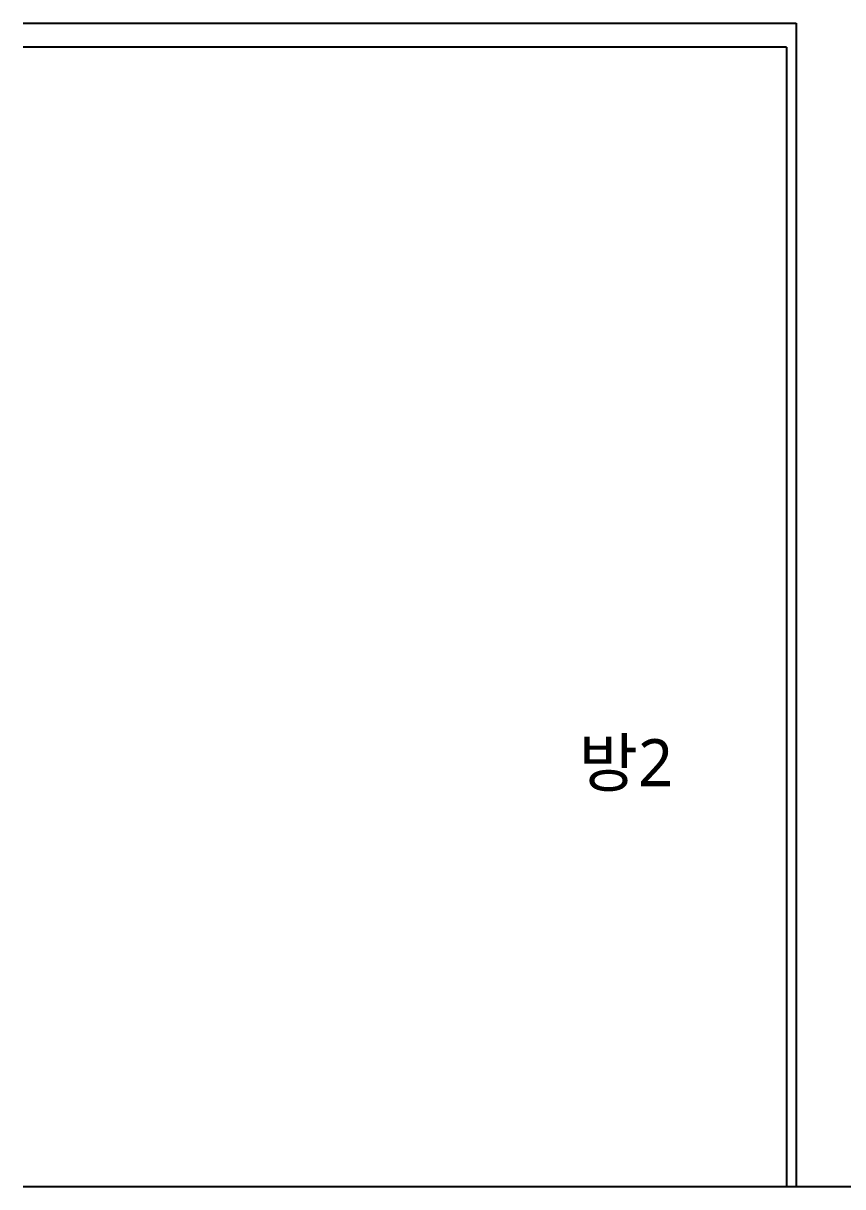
# Model space of a CAD drawing. Header units: millimetres. Extents: x 0 to 460316, y -63250 to 103204.
# Drawn here: x 179414 to 181147, y 47752 to 50213 of the extents above; entities that cross this region are included whole.
import ezdxf

# ---------------------------------------------------------------- set-up
doc = ezdxf.new("R2010")
doc.units = ezdxf.units.MM
doc.header["$LTSCALE"] = 25
doc.layers.add('ac-text', color=7, linetype='Continuous')
doc.layers.add('ac-wall-fin', color=3, linetype='Continuous')
doc.styles.add('이윤정', font='l_10646.ttf')

msp = doc.modelspace()

# ---------------------------------------------------------------- linework, layer by layer
at = {"layer": 'ac-text'}
for p, q in [((181048.26, 50212.45), (179413.68, 50212.45)), ((181048.26, 50212.89), (181048.26, 47752.45)), ((184503.06, 47752.45), (179413.68, 47752.45))]:
    msp.add_line(p, q, dxfattribs=at)
at = {"layer": 'ac-wall-fin'}
for q in [(179413.68, 50162.45), (181028.26, 47752.45)]:
    msp.add_line((181028.26, 50162.45), q, dxfattribs=at)

# ---------------------------------------------------------------- texts
at = {"layer": 'ac-text', "style": '이윤정'}
msp.add_text('방2', height=100, dxfattribs=at).set_placement((180588.36, 48599.01))

doc.saveas('drawing.dxf')
